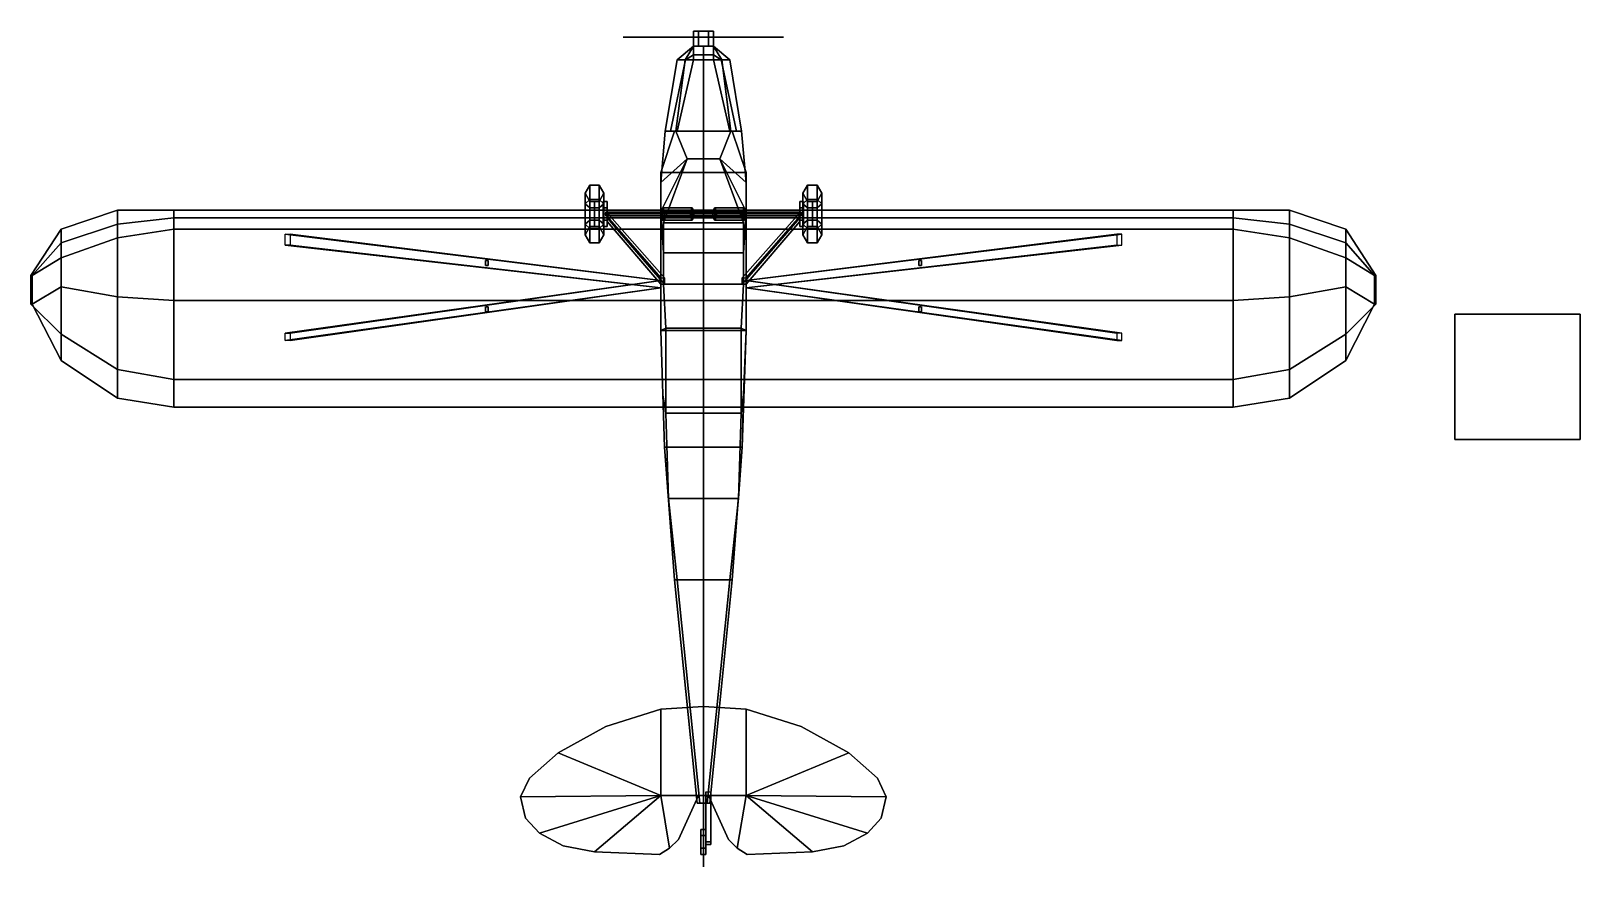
# Model space of a CAD drawing. Header units: millimetres. Extents: x -5.4 to 7, y -3.4 to 3.3.
import ezdxf

# ---------------------------------------------------------------- set-up
doc = ezdxf.new("R2010")
doc.units = ezdxf.units.MM
for name, color, linetype in [('nose1', 2, 'Continuous'), ('nose2', 2, 'Continuous'), ('propeller', 2, 'Continuous'), ('wheels', 2, 'Continuous'), ('wing1', 5, 'Continuous'), ('wing2', 3, 'Continuous')]:
    doc.layers.add(name, color=color, linetype=linetype)

msp = doc.modelspace()

# ---------------------------------------------------------------- linework, layer by layer
for points in [[(-0.21, 3.03, 1.26), (-0.142, 3.03, 0.877), (-0.263, 2.46, 0.802), (-0.305, 2.46, 1.28)], [(-0.147, 3.03, 1.381), (-0.21, 3.03, 1.26), (-0.305, 2.46, 1.28), (-0.221, 2.46, 1.433)], [(-0.142, 3.03, 0.877), (-0.079, 3.03, 0.84), (-0.21, 2.46, 0.75), (-0.263, 2.46, 0.802)], [(0, 3.03, 1.429), (-0.147, 3.03, 1.381), (-0.221, 2.46, 1.433), (0, 2.46, 1.49)], [(0, 2.46, 0.75), (-0.21, 2.46, 0.75), (-0.079, 3.03, 0.84), (0, 3.03, 0.83)], [(0, 3.03, 0.83), (0.079, 3.03, 0.84), (0.21, 2.46, 0.75), (0, 2.46, 0.75)], [(0, 2.46, 1.49), (0.22, 2.46, 1.433), (0.147, 3.03, 1.381), (0, 3.03, 1.429)], [(0.263, 2.46, 0.802), (0.21, 2.46, 0.75), (0.079, 3.03, 0.84), (0.142, 3.03, 0.877)], [(0.304, 2.46, 1.28), (0.263, 2.46, 0.802), (0.142, 3.03, 0.877), (0.21, 3.03, 1.26)], [(0.22, 2.46, 1.433), (0.304, 2.46, 1.28), (0.21, 3.03, 1.26), (0.147, 3.03, 1.381)], [(-0.23, 2.46, 0.77), (-0.34, 2.13, 0.7), (-0.34, 2.05, 1.35), (-0.305, 2.46, 1.28)], [(-0.305, 2.46, 1.28), (-0.34, 2.05, 1.35), (-0.13, 2.24, 1.51), (-0.221, 2.46, 1.433)], [(0.23, 2.46, 0.77), (0.34, 2.13, 0.7), (-0.34, 2.13, 0.7), (-0.23, 2.46, 0.77)], [(-0.305, 2.46, 1.28), (-0.263, 2.46, 0.802), (0.263, 2.46, 0.802), (0.304, 2.46, 1.28)], [(-0.263, 2.46, 0.802), (-0.21, 2.46, 0.75), (0.21, 2.46, 0.75), (0.263, 2.46, 0.802)], [(-0.221, 2.46, 1.433), (-0.13, 2.24, 1.51), (0, 2.24, 1.51), (0, 2.46, 1.49)], [(0, 2.46, 1.49), (0, 2.24, 1.51), (0.13, 2.24, 1.51), (0.22, 2.46, 1.433)], [(0.13, 2.24, 1.51), (0.34, 2.05, 1.35), (0.304, 2.46, 1.28), (0.22, 2.46, 1.433)], [(0.304, 2.46, 1.28), (0.34, 2.05, 1.35), (0.34, 2.13, 0.7), (0.23, 2.46, 0.77)], [(-0.13, 2.24, 1.51), (-0.34, 1.82, 1.35), (-0.32, 1.49, 1.95), (-0.32, 1.73, 1.95)], [(-0.34, 2.05, 1.35), (-0.34, 1.82, 1.35), (-0.13, 2.24, 1.51)], [(0, 1.73, 1.95), (0, 2.24, 1.51), (-0.13, 2.24, 1.51), (-0.32, 1.73, 1.95)], [(-0.13, 2.24, 1.51), (-0.13, 2.24, 1.51), (0, 2.24, 1.51)], [(0.32, 1.73, 1.95), (0.13, 2.24, 1.51), (0, 2.24, 1.51), (0, 1.73, 1.95)], [(0, 2.24, 1.51), (0, 2.24, 1.51), (0.13, 2.24, 1.51)], [(0.32, 1.49, 1.95), (0.34, 1.82, 1.35), (0.13, 2.24, 1.51), (0.32, 1.73, 1.95)], [(0.13, 2.24, 1.51), (0.34, 1.82, 1.35), (0.34, 2.05, 1.35), (0.13, 2.24, 1.51)], [(-0.34, 2.13, 0.7), (-0.34, 1.82, 0.69), (-0.34, 1.82, 1.35), (-0.34, 2.05, 1.35)], [(0.34, 2.13, 0.7), (0.34, 1.82, 0.69), (-0.34, 1.82, 0.69), (-0.34, 2.13, 0.7)], [(0.34, 2.05, 1.35), (0.34, 1.82, 1.35), (0.34, 1.82, 0.69), (0.34, 2.13, 0.7)], [(-0.77, 1.85, 0.297), (-0.77, 1.9, 0.21), (-0.8, 1.9, 0.21), (-0.8, 1.85, 0.297)], [(-0.77, 1.9, 0.21), (-0.77, 1.85, 0.123), (-0.8, 1.85, 0.123), (-0.8, 1.9, 0.21)], [(-0.77, 1.7, 0.21), (-0.77, 1.9, 0.21), (-0.77, 1.85, 0.297), (-0.77, 1.75, 0.297)], [(-0.77, 1.75, 0.123), (-0.77, 1.85, 0.123), (-0.77, 1.9, 0.21), (-0.77, 1.7, 0.21)], [(0.8, 1.85, 0.297), (0.8, 1.9, 0.21), (0.77, 1.9, 0.21), (0.77, 1.85, 0.297)], [(0.8, 1.9, 0.21), (0.8, 1.85, 0.123), (0.77, 1.85, 0.123), (0.77, 1.9, 0.21)], [(0.77, 1.75, 0.297), (0.77, 1.85, 0.297), (0.77, 1.9, 0.21), (0.77, 1.7, 0.21)], [(0.77, 1.7, 0.21), (0.77, 1.9, 0.21), (0.77, 1.85, 0.123), (0.77, 1.75, 0.123)], [(-0.77, 1.75, 0.297), (-0.77, 1.85, 0.297), (-0.8, 1.85, 0.297), (-0.8, 1.75, 0.297)], [(-0.77, 1.85, 0.123), (-0.77, 1.75, 0.123), (-0.8, 1.75, 0.123), (-0.8, 1.85, 0.123)], [(-0.77, 1.7, 0.21), (-0.77, 1.75, 0.297), (-0.8, 1.75, 0.297), (-0.8, 1.7, 0.21)], [(-0.77, 1.75, 0.123), (-0.77, 1.7, 0.21), (-0.8, 1.7, 0.21), (-0.8, 1.75, 0.123)], [(0, 1.8, 0.494), (0, 1.815, 0.479), (-0.78, 1.815, 0.21), (-0.785, 1.8, 0.224)], [(0, 1.785, 0.479), (0, 1.8, 0.494), (-0.785, 1.8, 0.224), (-0.78, 1.785, 0.21)], [(0, 1.815, 0.479), (0, 1.8, 0.463), (-0.775, 1.8, 0.196), (-0.78, 1.815, 0.21)], [(0, 1.8, 0.463), (0, 1.785, 0.479), (-0.78, 1.785, 0.21), (-0.775, 1.8, 0.196)], [(-0.34, 1.29, 0.69), (-0.31, 1.29, 0.69), (-0.77, 1.81, 0.2), (-0.77, 1.78, 0.23)], [(-0.77, 1.77, 0.2), (-0.77, 1.81, 0.2), (-0.31, 1.29, 0.69), (-0.31, 1.24, 0.69)], [(-0.34, 1.24, 0.69), (-0.34, 1.29, 0.69), (-0.77, 1.78, 0.23), (-0.77, 1.74, 0.23)], [(-0.77, 1.74, 0.23), (-0.77, 1.77, 0.2), (-0.31, 1.24, 0.69), (-0.34, 1.24, 0.69)], [(-0.104, 1.825, 0.489), (-0.09, 1.85, 0.448), (-0.326, 1.85, 0.366), (-0.34, 1.825, 0.407)], [(-0.34, 1.775, 0.407), (-0.34, 1.825, 0.407), (-0.326, 1.85, 0.366), (-0.326, 1.75, 0.366)], [(-0.104, 1.775, 0.489), (-0.104, 1.825, 0.489), (-0.34, 1.825, 0.407), (-0.34, 1.775, 0.407)], [(-0.34, 1.82, 0.69), (-0.34, 1.24, 0.69), (-0.34, 1.24, 1.34), (-0.34, 1.82, 1.35)], [(-0.34, 1.82, 1.35), (-0.34, 1.24, 1.34), (-0.32, 1.24, 1.95), (-0.32, 1.49, 1.95)], [(0.34, 1.82, 1.35), (0.34, 1.24, 1.34), (-0.34, 1.24, 1.34), (-0.34, 1.82, 1.35)], [(0.34, 1.82, 0.69), (0.34, 1.24, 0.69), (-0.34, 1.24, 0.69), (-0.34, 1.82, 0.69)], [(-0.34, 1.78, 0.69), (-0.34, 1.82, 0.69), (0, 1.82, 0.46), (0, 1.78, 0.46)], [(0, 1.82, 0.49), (0, 1.82, 0.46), (-0.34, 1.82, 0.69), (-0.31, 1.82, 0.69)], [(-0.31, 1.78, 0.69), (-0.34, 1.78, 0.69), (0, 1.78, 0.46), (0, 1.78, 0.49)], [(-0.09, 1.75, 0.448), (-0.104, 1.775, 0.489), (-0.34, 1.775, 0.407), (-0.326, 1.75, 0.366)], [(-0.09, 1.85, 0.448), (-0.076, 1.825, 0.407), (-0.312, 1.825, 0.325), (-0.326, 1.85, 0.366)], [(-0.326, 1.75, 0.366), (-0.326, 1.85, 0.366), (-0.312, 1.825, 0.325), (-0.312, 1.775, 0.325)], [(-0.076, 1.775, 0.407), (-0.09, 1.75, 0.448), (-0.326, 1.75, 0.366), (-0.312, 1.775, 0.325)], [(-0.076, 1.825, 0.407), (-0.076, 1.775, 0.407), (-0.312, 1.775, 0.325), (-0.312, 1.825, 0.325)], [(0, 1.78, 0.49), (0, 1.82, 0.49), (-0.31, 1.82, 0.69), (-0.31, 1.78, 0.69)], [(-0.09, 1.75, 0.448), (-0.09, 1.85, 0.448), (-0.104, 1.825, 0.489), (-0.104, 1.775, 0.489)], [(-0.076, 1.775, 0.407), (-0.076, 1.825, 0.407), (-0.09, 1.85, 0.448), (-0.09, 1.75, 0.448)], [(0.34, 1.82, 0.69), (0.34, 1.78, 0.69), (0, 1.78, 0.46), (0, 1.82, 0.46)], [(0.31, 1.82, 0.69), (0.34, 1.82, 0.69), (0, 1.82, 0.46), (0, 1.82, 0.49)], [(0, 1.82, 0.49), (0, 1.78, 0.49), (0.31, 1.78, 0.69), (0.31, 1.82, 0.69)], [(0, 1.8, 0.463), (0, 1.815, 0.479), (0.78, 1.815, 0.21), (0.775, 1.8, 0.196)], [(0, 1.815, 0.479), (0, 1.8, 0.494), (0.785, 1.8, 0.224), (0.78, 1.815, 0.21)], [(0, 1.785, 0.479), (0, 1.8, 0.463), (0.775, 1.8, 0.196), (0.78, 1.785, 0.21)], [(0, 1.8, 0.494), (0, 1.785, 0.479), (0.78, 1.785, 0.21), (0.785, 1.8, 0.224)], [(0, 1.78, 0.49), (0, 1.78, 0.46), (0.34, 1.78, 0.69), (0.31, 1.78, 0.69)], [(0.076, 1.825, 0.407), (0.09, 1.85, 0.448), (0.326, 1.85, 0.366), (0.312, 1.825, 0.325)], [(0.076, 1.825, 0.407), (0.076, 1.775, 0.407), (0.09, 1.75, 0.448), (0.09, 1.85, 0.448)], [(0.076, 1.775, 0.407), (0.076, 1.825, 0.407), (0.312, 1.825, 0.325), (0.312, 1.775, 0.325)], [(0.09, 1.75, 0.448), (0.076, 1.775, 0.407), (0.312, 1.775, 0.325), (0.326, 1.75, 0.366)], [(0.09, 1.85, 0.448), (0.104, 1.825, 0.489), (0.34, 1.825, 0.407), (0.326, 1.85, 0.366)], [(0.09, 1.85, 0.448), (0.09, 1.75, 0.448), (0.104, 1.775, 0.489), (0.104, 1.825, 0.489)], [(0.104, 1.775, 0.489), (0.09, 1.75, 0.448), (0.326, 1.75, 0.366), (0.34, 1.775, 0.407)], [(0.104, 1.825, 0.489), (0.104, 1.775, 0.489), (0.34, 1.775, 0.407), (0.34, 1.825, 0.407)], [(0.77, 1.78, 0.23), (0.77, 1.81, 0.2), (0.31, 1.29, 0.69), (0.34, 1.29, 0.69)], [(0.77, 1.81, 0.2), (0.77, 1.77, 0.2), (0.31, 1.24, 0.69), (0.31, 1.29, 0.69)], [(0.34, 1.24, 0.69), (0.31, 1.24, 0.69), (0.77, 1.77, 0.2), (0.77, 1.74, 0.23)], [(0.326, 1.85, 0.366), (0.326, 1.75, 0.366), (0.312, 1.775, 0.325), (0.312, 1.825, 0.325)], [(0.32, 1.24, 1.95), (0.34, 1.24, 1.34), (0.34, 1.82, 1.35), (0.32, 1.49, 1.95)], [(0.34, 1.825, 0.407), (0.34, 1.775, 0.407), (0.326, 1.75, 0.366), (0.326, 1.85, 0.366)], [(0.34, 1.82, 1.35), (0.34, 1.24, 1.34), (0.34, 1.24, 0.69), (0.34, 1.82, 0.69)], [(0.34, 1.29, 0.69), (0.34, 1.24, 0.69), (0.77, 1.74, 0.23), (0.77, 1.78, 0.23)], [(0.8, 1.75, 0.297), (0.8, 1.85, 0.297), (0.77, 1.85, 0.297), (0.77, 1.75, 0.297)], [(0.8, 1.85, 0.123), (0.8, 1.75, 0.123), (0.77, 1.75, 0.123), (0.77, 1.85, 0.123)], [(0.8, 1.7, 0.21), (0.8, 1.75, 0.297), (0.77, 1.75, 0.297), (0.77, 1.7, 0.21)], [(0.8, 1.75, 0.123), (0.8, 1.7, 0.21), (0.77, 1.7, 0.21), (0.77, 1.75, 0.123)], [(-0.32, 1.73, 1.95), (-0.32, 1.49, 1.95), (0, 1.49, 1.95), (0, 1.73, 1.95)], [(0, 1.73, 1.95), (0, 1.49, 1.95), (0.32, 1.49, 1.95), (0.32, 1.73, 1.95)], [(-0.32, 1.49, 1.95), (-0.32, 1.24, 1.95), (0, 1.24, 1.95), (0, 1.49, 1.95)], [(0, 1.49, 1.95), (0, 1.24, 1.95), (0.32, 1.24, 1.95), (0.32, 1.49, 1.95)], [(-0.34, 1.24, 0.69), (-0.34, 0.87, 0.76), (-0.34, 0.87, 1.34), (-0.34, 1.24, 1.34)], [(-0.34, 1.24, 1.34), (-0.34, 0.87, 1.34), (-0.3, 0.89, 1.78), (-0.32, 1.24, 1.95)], [(0.34, 1.24, 1.34), (0.34, 0.87, 1.34), (-0.34, 0.87, 1.34), (-0.34, 1.24, 1.34)], [(0.34, 1.24, 0.69), (0.34, 0.87, 0.76), (-0.34, 0.87, 0.76), (-0.34, 1.24, 0.69)], [(-0.32, 1.24, 1.95), (-0.3, 0.89, 1.78), (0, 0.89, 1.94), (0, 1.24, 1.95)], [(0, 1.24, 1.95), (0, 0.89, 1.94), (0.3, 0.89, 1.78), (0.32, 1.24, 1.95)], [(0.3, 0.89, 1.78), (0.34, 0.87, 1.34), (0.34, 1.24, 1.34), (0.32, 1.24, 1.95)], [(0.34, 1.24, 1.34), (0.34, 0.87, 1.34), (0.34, 0.87, 0.76), (0.34, 1.24, 0.69)], [(7, 1, -7), (7, 1, -8), (6, 1, -8), (6, 1, -7)], [(7, 1, -8), (7, 0, -8), (6, 0, -8), (6, 1, -8)], [(6, 1, -8), (6, 0, -8), (6, 0, -7), (6, 1, -7)], [(6, 1, -7), (6, 0, -7), (7, 0, -7), (7, 1, -7)], [(7, 0, -7), (7, 0, -8), (7, 1, -8), (7, 1, -7)], [(-0.3, 0.89, 1.78), (-0.34, 0.87, 1.34), (0.34, 0.87, 1.34), (0.3, 0.89, 1.78)], [(-0.34, 0.87, 1.34), (-0.323, 0.357, 1.373), (-0.3, 0.21, 1.74), (-0.3, 0.89, 1.78)], [(-0.34, 0.87, 0.76), (-0.31, -0.06, 0.9), (-0.31, -0.06, 1.4), (-0.34, 0.87, 1.34)], [(0.34, 0.87, 0.76), (0.31, -0.06, 0.9), (-0.31, -0.06, 0.9), (-0.34, 0.87, 0.76)], [(-0.3, 0.89, 1.78), (-0.3, 0.21, 1.74), (0, 0.21, 1.87), (0, 0.89, 1.94)], [(0, 0.89, 1.94), (0, 0.21, 1.87), (0.3, 0.21, 1.74), (0.3, 0.89, 1.78)], [(0.3, 0.21, 1.74), (0.32, 0.357, 1.377), (0.34, 0.87, 1.34), (0.3, 0.89, 1.78)], [(0.34, 0.87, 1.34), (0.31, -0.06, 1.4), (0.31, -0.06, 0.9), (0.34, 0.87, 0.76)], [(-0.323, 0.357, 1.373), (-0.31, -0.06, 1.4), (-0.28, -0.47, 1.72), (-0.3, 0.21, 1.74)], [(0.28, -0.47, 1.72), (0.31, -0.06, 1.4), (0.32, 0.357, 1.377), (0.3, 0.21, 1.74)], [(-0.3, 0.21, 1.74), (-0.28, -0.47, 1.72), (0, -0.47, 1.82), (0, 0.21, 1.87)], [(0, 0.21, 1.87), (0, -0.47, 1.82), (0.28, -0.47, 1.72), (0.3, 0.21, 1.74)], [(6, 0, -7), (6, 0, -8), (7, 0, -8), (7, 0, -7)], [(-0.31, -0.06, 0.9), (-0.23, -1.12, 1.06), (-0.23, -1.12, 1.49), (-0.31, -0.06, 1.4)], [(-0.31, -0.06, 1.4), (-0.23, -1.12, 1.49), (-0.21, -1.12, 1.72), (-0.28, -0.47, 1.72)], [(0.31, -0.06, 0.9), (0.23, -1.12, 1.06), (-0.23, -1.12, 1.06), (-0.31, -0.06, 0.9)], [(0.21, -1.12, 1.72), (0.23, -1.12, 1.49), (0.31, -0.06, 1.4), (0.28, -0.47, 1.72)], [(0.31, -0.06, 1.4), (0.23, -1.12, 1.49), (0.23, -1.12, 1.06), (0.31, -0.06, 0.9)], [(-0.28, -0.47, 1.72), (-0.21, -1.12, 1.72), (0, -1.12, 1.79), (0, -0.47, 1.82)], [(0, -0.47, 1.82), (0, -1.12, 1.79), (0.21, -1.12, 1.72), (0.28, -0.47, 1.72)], [(-0.23, -1.12, 1.06), (-0.05, -2.9, 1.32), (-0.05, -2.9, 1.62), (-0.23, -1.12, 1.49)], [(-0.23, -1.12, 1.49), (-0.05, -2.9, 1.62), (-0.03, -2.9, 1.72), (-0.21, -1.12, 1.72)], [(0.23, -1.12, 1.06), (0.05, -2.9, 1.32), (-0.05, -2.9, 1.32), (-0.23, -1.12, 1.06)], [(-0.21, -1.12, 1.72), (-0.03, -2.9, 1.72), (0, -2.9, 1.73), (0, -1.12, 1.79)], [(0, -1.12, 1.79), (0, -2.9, 1.73), (0.03, -2.9, 1.72), (0.21, -1.12, 1.72)], [(0.03, -2.9, 1.72), (0.05, -2.9, 1.62), (0.23, -1.12, 1.49), (0.21, -1.12, 1.72)], [(0.23, -1.12, 1.49), (0.05, -2.9, 1.62), (0.05, -2.9, 1.32), (0.23, -1.12, 1.06)], [(0, -2.01, 1.75), (0, -3.41, 1.72), (0, -3.38, 1.82), (0, -2.13, 1.82)], [(0, -2.13, 1.82), (0, -3.38, 1.82), (0, -3.41, 1.72), (0, -2.01, 1.75)], [(-0.34, -2.84, 1.61), (-0.34, -2.15, 1.61), (-0.78, -2.29, 1.61), (-1.16, -2.5, 1.61)], [(-1.16, -2.5, 1.61), (-0.78, -2.29, 1.61), (-0.34, -2.15, 1.61), (-0.34, -2.84, 1.61)], [(-0.34, -2.15, 1.61), (-0.34, -2.84, 1.61), (0, -2.84, 1.61), (0, -2.13, 1.61)], [(0, -2.13, 1.61), (0, -2.84, 1.61), (-0.34, -2.84, 1.61), (-0.34, -2.15, 1.61)], [(0, -2.61, 2.5), (0, -3.18, 2.44), (0, -3.38, 1.82), (0, -2.13, 1.82)], [(0, -2.13, 1.82), (0, -3.38, 1.82), (0, -3.18, 2.44), (0, -2.61, 2.5)], [(0.34, -2.15, 1.61), (0.34, -2.84, 1.61), (0, -2.84, 1.61), (0, -2.13, 1.61)], [(0, -2.13, 1.61), (0, -2.84, 1.61), (0.34, -2.84, 1.61), (0.34, -2.15, 1.61)], [(1.16, -2.5, 1.61), (0.78, -2.29, 1.61), (0.34, -2.15, 1.61), (0.34, -2.84, 1.61)], [(0.34, -2.84, 1.61), (0.34, -2.15, 1.61), (0.78, -2.29, 1.61), (1.16, -2.5, 1.61)], [(-1.46, -2.85, 1.61), (-1.39, -2.7, 1.61), (-1.16, -2.5, 1.61), (-0.34, -2.84, 1.61)], [(-0.34, -2.84, 1.61), (-1.16, -2.5, 1.61), (-1.39, -2.7, 1.61), (-1.46, -2.85, 1.61)], [(0.34, -2.84, 1.61), (1.16, -2.5, 1.61), (1.39, -2.7, 1.61), (1.46, -2.85, 1.61)], [(1.46, -2.85, 1.61), (1.39, -2.7, 1.61), (1.16, -2.5, 1.61), (0.34, -2.84, 1.61)], [(0, -2.61, 2.5), (0, -3.18, 2.44), (0, -3.02, 2.59), (0, -2.81, 2.62)], [(0, -2.81, 2.62), (0, -3.02, 2.59), (0, -3.18, 2.44), (0, -2.61, 2.5)], [(-0.34, -2.84, 1.61), (-1.46, -2.85, 1.61), (-1.42, -3.02, 1.61), (-1.31, -3.14, 1.61)], [(-1.31, -3.14, 1.61), (-1.42, -3.02, 1.61), (-1.46, -2.85, 1.61), (-0.34, -2.84, 1.61)], [(-0.87, -3.29, 1.61), (-1.12, -3.24, 1.61), (-1.31, -3.14, 1.61), (-0.34, -2.84, 1.61)], [(-0.34, -2.84, 1.61), (-1.31, -3.14, 1.61), (-1.12, -3.24, 1.61), (-0.87, -3.29, 1.61)], [(-0.27, -3.26, 1.61), (-0.35, -3.31, 1.61), (-0.87, -3.29, 1.61), (-0.34, -2.84, 1.61)], [(-0.34, -2.84, 1.61), (-0.87, -3.29, 1.61), (-0.35, -3.31, 1.61), (-0.27, -3.26, 1.61)], [(-0.34, -2.84, 1.61), (-0.27, -3.26, 1.61), (-0.2, -3.19, 1.61), (-0.04, -2.84, 1.61)], [(-0.04, -2.84, 1.61), (-0.2, -3.19, 1.61), (-0.27, -3.26, 1.61), (-0.34, -2.84, 1.61)], [(0.02, -2.81, 1.31), (0.02, -3.21, 1.16), (0.02, -3.23, 1.2), (0.02, -2.85, 1.33)], [(0.06, -2.81, 1.31), (0.06, -3.21, 1.16), (0.02, -3.21, 1.16), (0.02, -2.81, 1.31)], [(0.04, -2.84, 1.61), (0.2, -3.19, 1.61), (0.27, -3.26, 1.61), (0.34, -2.84, 1.61)], [(0.34, -2.84, 1.61), (0.27, -3.26, 1.61), (0.2, -3.19, 1.61), (0.04, -2.84, 1.61)], [(0.06, -3.23, 1.2), (0.06, -3.21, 1.16), (0.06, -2.81, 1.31), (0.06, -2.85, 1.33)], [(0.34, -2.84, 1.61), (0.87, -3.29, 1.61), (0.35, -3.31, 1.61), (0.27, -3.26, 1.61)], [(0.27, -3.26, 1.61), (0.35, -3.31, 1.61), (0.87, -3.29, 1.61), (0.34, -2.84, 1.61)], [(0.87, -3.29, 1.61), (1.12, -3.24, 1.61), (1.31, -3.14, 1.61), (0.34, -2.84, 1.61)], [(0.34, -2.84, 1.61), (1.31, -3.14, 1.61), (1.12, -3.24, 1.61), (0.87, -3.29, 1.61)], [(1.31, -3.14, 1.61), (1.42, -3.02, 1.61), (1.46, -2.85, 1.61), (0.34, -2.84, 1.61)], [(0.34, -2.84, 1.61), (1.46, -2.85, 1.61), (1.42, -3.02, 1.61), (1.31, -3.14, 1.61)], [(-0.05, -2.9, 1.32), (0.05, -2.9, 1.32), (0.05, -2.9, 1.62), (-0.05, -2.9, 1.62)], [(-0.03, -2.9, 1.72), (-0.05, -2.9, 1.62), (0, -2.9, 1.62), (0, -2.9, 1.73)], [(0, -2.9, 1.73), (0, -2.9, 1.62), (0.05, -2.9, 1.62), (0.03, -2.9, 1.72)], [(0, -2.9, 1.73), (0, -3.41, 1.72), (0, -3.4, 1.61), (0, -2.9, 1.6)], [(0, -2.9, 1.6), (0, -3.4, 1.61), (0, -3.41, 1.72), (0, -2.9, 1.73)], [(0, -2.9, 1.32), (0, -3.3, 1.47), (0, -3.4, 1.61), (0, -2.9, 1.6)], [(0, -2.9, 1.6), (0, -3.4, 1.61), (0, -3.3, 1.47), (0, -2.9, 1.32)], [(0.02, -2.85, 1.33), (0.02, -3.23, 1.2), (0.06, -3.23, 1.2), (0.06, -2.85, 1.33)], [(0.02, -3.23, 1.2), (0.02, -3.21, 1.16), (0.06, -3.21, 1.16), (0.06, -3.23, 1.2)]]:
    msp.add_3dface(points)
at = {"layer": 'nose1'}
for points in [[(-0.08, 3.14, 1.21), (-0.21, 3.03, 1.26), (-0.147, 3.03, 1.381), (-0.08, 3.14, 1.33)], [(-0.08, 3.07, 0.98), (-0.142, 3.03, 0.877), (-0.21, 3.03, 1.26), (-0.08, 3.14, 1.21)], [(-0.08, 3.14, 1.33), (-0.147, 3.03, 1.381), (0, 3.03, 1.43), (0, 3.14, 1.33)], [(0, 3.14, 1.33), (0, 3.14, 1.21), (-0.08, 3.14, 1.21), (-0.08, 3.14, 1.33)], [(0, 3.14, 1.21), (0, 3.07, 0.98), (-0.08, 3.07, 0.98), (-0.08, 3.14, 1.21)], [(-0.08, 3.07, 0.85), (-0.079, 3.03, 0.84), (-0.142, 3.03, 0.877), (-0.08, 3.07, 0.98)], [(0, 3.07, 0.85), (0, 3.03, 0.83), (-0.079, 3.03, 0.84), (-0.08, 3.07, 0.85)], [(0, 3.07, 0.98), (0, 3.07, 0.85), (-0.08, 3.07, 0.85), (-0.08, 3.07, 0.98)]]:
    msp.add_3dface(points, dxfattribs=at)
at = {"layer": 'nose2'}
for points in [[(0, 3.14, 1.21), (0, 3.07, 0.98), (0.08, 3.07, 0.98), (0.08, 3.14, 1.21)], [(0, 3.14, 1.33), (0, 3.14, 1.21), (0.08, 3.14, 1.21), (0.08, 3.14, 1.33)], [(0.08, 3.14, 1.33), (0.147, 3.03, 1.381), (0, 3.03, 1.43), (0, 3.14, 1.33)], [(0.08, 3.07, 0.98), (0.142, 3.03, 0.877), (0.21, 3.03, 1.26), (0.08, 3.14, 1.21)], [(0.08, 3.14, 1.21), (0.21, 3.03, 1.26), (0.147, 3.03, 1.381), (0.08, 3.14, 1.33)], [(0, 3.07, 0.98), (0, 3.07, 0.85), (0.08, 3.07, 0.85), (0.08, 3.07, 0.98)], [(0, 3.07, 0.85), (0, 3.03, 0.83), (0.079, 3.03, 0.84), (0.08, 3.07, 0.85)], [(0.08, 3.07, 0.85), (0.079, 3.03, 0.84), (0.142, 3.03, 0.877), (0.08, 3.07, 0.98)]]:
    msp.add_3dface(points, dxfattribs=at)
at = {"layer": 'propeller'}
for points in [[(-0.08, 3.14, 1.27), (-0.04, 3.14, 1.339), (-0.04, 3.26, 1.339), (-0.08, 3.26, 1.27)], [(-0.04, 3.14, 1.201), (-0.08, 3.14, 1.27), (-0.08, 3.26, 1.27), (-0.04, 3.26, 1.201)], [(-0.04, 3.26, 1.339), (0.04, 3.26, 1.339), (0.08, 3.26, 1.27), (-0.08, 3.26, 1.27)], [(-0.08, 3.26, 1.27), (0.08, 3.26, 1.27), (0.04, 3.26, 1.201), (-0.04, 3.26, 1.201)], [(-0.04, 3.14, 1.339), (0.04, 3.14, 1.339), (0.04, 3.26, 1.339), (-0.04, 3.26, 1.339)], [(0.04, 3.14, 1.201), (-0.04, 3.14, 1.201), (-0.04, 3.26, 1.201), (0.04, 3.26, 1.201)], [(0.04, 3.14, 1.339), (0.08, 3.14, 1.27), (0.08, 3.26, 1.27), (0.04, 3.26, 1.339)], [(0.08, 3.14, 1.27), (0.04, 3.14, 1.201), (0.04, 3.26, 1.201), (0.08, 3.26, 1.27)], [(-0.61, 3.21, 1.87), (-0.64, 3.21, 1.84), (-0.41, 3.21, 1.56), (-0.31, 3.21, 1.64)], [(-0.31, 3.21, 1.64), (-0.41, 3.21, 1.56), (-0.64, 3.21, 1.84), (-0.61, 3.21, 1.87)], [(-0.15, 3.21, 1.48), (-0.23, 3.21, 1.41), (-0.41, 3.21, 1.56), (-0.31, 3.21, 1.64)], [(-0.31, 3.21, 1.64), (-0.41, 3.21, 1.56), (-0.23, 3.21, 1.41), (-0.15, 3.21, 1.48)], [(0.04, 3.21, 1.34), (-0.08, 3.21, 1.27), (-0.23, 3.21, 1.41), (-0.15, 3.21, 1.48)], [(-0.15, 3.21, 1.48), (-0.23, 3.21, 1.41), (-0.08, 3.21, 1.27), (0.04, 3.21, 1.34)], [(-0.08, 3.14, 1.27), (0.08, 3.14, 1.27), (0.04, 3.14, 1.339), (-0.04, 3.14, 1.339)], [(-0.04, 3.14, 1.201), (0.04, 3.14, 1.201), (0.08, 3.14, 1.27), (-0.08, 3.14, 1.27)], [(0.15, 3.21, 1.06), (0.23, 3.21, 1.13), (0.08, 3.21, 1.27), (-0.04, 3.21, 1.2)], [(-0.04, 3.21, 1.2), (0.08, 3.21, 1.27), (0.23, 3.21, 1.13), (0.15, 3.21, 1.06)], [(0.31, 3.21, 0.9), (0.41, 3.21, 0.98), (0.23, 3.21, 1.13), (0.15, 3.21, 1.06)], [(0.15, 3.21, 1.06), (0.23, 3.21, 1.13), (0.41, 3.21, 0.98), (0.31, 3.21, 0.9)], [(0.31, 3.21, 0.9), (0.41, 3.21, 0.98), (0.64, 3.21, 0.7), (0.61, 3.21, 0.67)], [(0.61, 3.21, 0.67), (0.64, 3.21, 0.7), (0.41, 3.21, 0.98), (0.31, 3.21, 0.9)]]:
    msp.add_3dface(points, dxfattribs=at)
at = {"layer": 'wheels'}
for points in [[(-0.908, 1.915, 0.011), (-0.945, 1.882, 0.067), (-0.945, 1.965, 0.21), (-0.908, 2.03, 0.21)], [(-0.908, 2.03, 0.21), (-0.945, 1.965, 0.21), (-0.945, 1.882, 0.353), (-0.908, 1.915, 0.409)], [(-0.833, 1.915, 0.011), (-0.908, 1.915, 0.011), (-0.908, 2.03, 0.21), (-0.833, 2.03, 0.21)], [(-0.833, 2.03, 0.21), (-0.908, 2.03, 0.21), (-0.908, 1.915, 0.409), (-0.833, 1.915, 0.409)], [(-0.795, 1.882, 0.067), (-0.833, 1.915, 0.011), (-0.833, 2.03, 0.21), (-0.795, 1.965, 0.21)], [(-0.795, 1.965, 0.21), (-0.833, 2.03, 0.21), (-0.833, 1.915, 0.409), (-0.795, 1.882, 0.353)], [(0.832, 2.03, 0.21), (0.795, 1.965, 0.21), (0.795, 1.882, 0.353), (0.832, 1.915, 0.409)], [(0.832, 1.915, 0.011), (0.795, 1.882, 0.067), (0.795, 1.965, 0.21), (0.832, 2.03, 0.21)], [(0.907, 1.915, 0.011), (0.832, 1.915, 0.011), (0.832, 2.03, 0.21), (0.907, 2.03, 0.21)], [(0.907, 2.03, 0.21), (0.832, 2.03, 0.21), (0.832, 1.915, 0.409), (0.907, 1.915, 0.409)], [(0.945, 1.882, 0.067), (0.907, 1.915, 0.011), (0.907, 2.03, 0.21), (0.945, 1.965, 0.21)], [(0.945, 1.965, 0.21), (0.907, 2.03, 0.21), (0.907, 1.915, 0.409), (0.945, 1.882, 0.353)], [(-0.945, 1.882, 0.067), (-0.908, 1.85, 0.123), (-0.908, 1.9, 0.21), (-0.945, 1.965, 0.21)], [(-0.945, 1.965, 0.21), (-0.908, 1.9, 0.21), (-0.908, 1.85, 0.297), (-0.945, 1.882, 0.353)], [(-0.908, 1.685, 0.011), (-0.945, 1.718, 0.067), (-0.945, 1.882, 0.067), (-0.908, 1.915, 0.011)], [(-0.908, 1.915, 0.409), (-0.945, 1.882, 0.353), (-0.945, 1.718, 0.353), (-0.908, 1.685, 0.409)], [(-0.945, 1.882, 0.353), (-0.908, 1.85, 0.297), (-0.908, 1.75, 0.297), (-0.945, 1.718, 0.353)], [(-0.945, 1.718, 0.067), (-0.908, 1.75, 0.123), (-0.908, 1.85, 0.123), (-0.945, 1.882, 0.067)], [(-0.833, 1.685, 0.011), (-0.908, 1.685, 0.011), (-0.908, 1.915, 0.011), (-0.833, 1.915, 0.011)], [(-0.833, 1.915, 0.409), (-0.908, 1.915, 0.409), (-0.908, 1.685, 0.409), (-0.833, 1.685, 0.409)], [(-0.908, 1.85, 0.123), (-0.833, 1.85, 0.123), (-0.833, 1.9, 0.21), (-0.908, 1.9, 0.21)], [(-0.908, 1.9, 0.21), (-0.833, 1.9, 0.21), (-0.833, 1.85, 0.297), (-0.908, 1.85, 0.297)], [(-0.87, 1.9, 0.21), (-0.87, 1.7, 0.21), (-0.87, 1.75, 0.3), (-0.87, 1.85, 0.3)], [(-0.87, 1.85, 0.3), (-0.87, 1.75, 0.3), (-0.87, 1.7, 0.21), (-0.87, 1.9, 0.21)], [(-0.87, 1.9, 0.21), (-0.87, 1.7, 0.21), (-0.87, 1.75, 0.12), (-0.87, 1.85, 0.12)], [(-0.87, 1.85, 0.12), (-0.87, 1.75, 0.12), (-0.87, 1.7, 0.21), (-0.87, 1.9, 0.21)], [(-0.833, 1.85, 0.123), (-0.795, 1.882, 0.067), (-0.795, 1.965, 0.21), (-0.833, 1.9, 0.21)], [(-0.795, 1.718, 0.067), (-0.833, 1.685, 0.011), (-0.833, 1.915, 0.011), (-0.795, 1.882, 0.067)], [(-0.833, 1.85, 0.297), (-0.795, 1.882, 0.353), (-0.795, 1.718, 0.353), (-0.833, 1.75, 0.297)], [(-0.833, 1.75, 0.123), (-0.795, 1.718, 0.067), (-0.795, 1.882, 0.067), (-0.833, 1.85, 0.123)], [(-0.833, 1.9, 0.21), (-0.795, 1.965, 0.21), (-0.795, 1.882, 0.353), (-0.833, 1.85, 0.297)], [(-0.795, 1.882, 0.353), (-0.833, 1.915, 0.409), (-0.833, 1.685, 0.409), (-0.795, 1.718, 0.353)], [(0.795, 1.965, 0.21), (0.832, 1.9, 0.21), (0.832, 1.85, 0.297), (0.795, 1.882, 0.353)], [(0.795, 1.882, 0.067), (0.832, 1.85, 0.123), (0.832, 1.9, 0.21), (0.795, 1.965, 0.21)], [(0.832, 1.685, 0.011), (0.795, 1.718, 0.067), (0.795, 1.882, 0.067), (0.832, 1.915, 0.011)], [(0.832, 1.915, 0.409), (0.795, 1.882, 0.353), (0.795, 1.718, 0.353), (0.832, 1.685, 0.409)], [(0.795, 1.882, 0.353), (0.832, 1.85, 0.297), (0.832, 1.75, 0.297), (0.795, 1.718, 0.353)], [(0.795, 1.718, 0.067), (0.832, 1.75, 0.123), (0.832, 1.85, 0.123), (0.795, 1.882, 0.067)], [(0.907, 1.685, 0.011), (0.832, 1.685, 0.011), (0.832, 1.915, 0.011), (0.907, 1.915, 0.011)], [(0.907, 1.915, 0.409), (0.832, 1.915, 0.409), (0.832, 1.685, 0.409), (0.907, 1.685, 0.409)], [(0.832, 1.9, 0.21), (0.907, 1.9, 0.21), (0.907, 1.85, 0.297), (0.832, 1.85, 0.297)], [(0.832, 1.85, 0.123), (0.907, 1.85, 0.123), (0.907, 1.9, 0.21), (0.832, 1.9, 0.21)], [(0.87, 1.9, 0.21), (0.87, 1.7, 0.21), (0.87, 1.75, 0.3), (0.87, 1.85, 0.3)], [(0.87, 1.85, 0.3), (0.87, 1.75, 0.3), (0.87, 1.7, 0.21), (0.87, 1.9, 0.21)], [(0.87, 1.85, 0.12), (0.87, 1.75, 0.12), (0.87, 1.7, 0.21), (0.87, 1.9, 0.21)], [(0.87, 1.9, 0.21), (0.87, 1.7, 0.21), (0.87, 1.75, 0.12), (0.87, 1.85, 0.12)], [(0.907, 1.85, 0.123), (0.945, 1.882, 0.067), (0.945, 1.965, 0.21), (0.907, 1.9, 0.21)], [(0.945, 1.718, 0.067), (0.907, 1.685, 0.011), (0.907, 1.915, 0.011), (0.945, 1.882, 0.067)], [(0.907, 1.85, 0.297), (0.945, 1.882, 0.353), (0.945, 1.718, 0.353), (0.907, 1.75, 0.297)], [(0.907, 1.75, 0.123), (0.945, 1.718, 0.067), (0.945, 1.882, 0.067), (0.907, 1.85, 0.123)], [(0.907, 1.9, 0.21), (0.945, 1.965, 0.21), (0.945, 1.882, 0.353), (0.907, 1.85, 0.297)], [(0.945, 1.882, 0.353), (0.907, 1.915, 0.409), (0.907, 1.685, 0.409), (0.945, 1.718, 0.353)], [(-0.945, 1.635, 0.21), (-0.908, 1.7, 0.21), (-0.908, 1.75, 0.123), (-0.945, 1.718, 0.067)], [(-0.945, 1.718, 0.353), (-0.908, 1.75, 0.297), (-0.908, 1.7, 0.21), (-0.945, 1.635, 0.21)], [(-0.908, 1.75, 0.123), (-0.833, 1.75, 0.123), (-0.833, 1.85, 0.123), (-0.908, 1.85, 0.123)], [(-0.908, 1.85, 0.297), (-0.833, 1.85, 0.297), (-0.833, 1.75, 0.297), (-0.908, 1.75, 0.297)], [(-0.908, 1.7, 0.21), (-0.833, 1.7, 0.21), (-0.833, 1.75, 0.123), (-0.908, 1.75, 0.123)], [(-0.908, 1.75, 0.297), (-0.833, 1.75, 0.297), (-0.833, 1.7, 0.21), (-0.908, 1.7, 0.21)], [(-0.833, 1.7, 0.21), (-0.795, 1.635, 0.21), (-0.795, 1.718, 0.067), (-0.833, 1.75, 0.123)], [(-0.833, 1.75, 0.297), (-0.795, 1.718, 0.353), (-0.795, 1.635, 0.21), (-0.833, 1.7, 0.21)], [(0.795, 1.718, 0.353), (0.832, 1.75, 0.297), (0.832, 1.7, 0.21), (0.795, 1.635, 0.21)], [(0.795, 1.635, 0.21), (0.832, 1.7, 0.21), (0.832, 1.75, 0.123), (0.795, 1.718, 0.067)], [(0.832, 1.75, 0.123), (0.907, 1.75, 0.123), (0.907, 1.85, 0.123), (0.832, 1.85, 0.123)], [(0.832, 1.7, 0.21), (0.907, 1.7, 0.21), (0.907, 1.75, 0.123), (0.832, 1.75, 0.123)], [(0.832, 1.85, 0.297), (0.907, 1.85, 0.297), (0.907, 1.75, 0.297), (0.832, 1.75, 0.297)], [(0.832, 1.75, 0.297), (0.907, 1.75, 0.297), (0.907, 1.7, 0.21), (0.832, 1.7, 0.21)], [(0.907, 1.75, 0.297), (0.945, 1.718, 0.353), (0.945, 1.635, 0.21), (0.907, 1.7, 0.21)], [(0.907, 1.7, 0.21), (0.945, 1.635, 0.21), (0.945, 1.718, 0.067), (0.907, 1.75, 0.123)], [(-0.908, 1.57, 0.21), (-0.945, 1.635, 0.21), (-0.945, 1.718, 0.067), (-0.908, 1.685, 0.011)], [(-0.908, 1.685, 0.409), (-0.945, 1.718, 0.353), (-0.945, 1.635, 0.21), (-0.908, 1.57, 0.21)], [(-0.833, 1.57, 0.21), (-0.908, 1.57, 0.21), (-0.908, 1.685, 0.011), (-0.833, 1.685, 0.011)], [(-0.833, 1.685, 0.409), (-0.908, 1.685, 0.409), (-0.908, 1.57, 0.21), (-0.833, 1.57, 0.21)], [(-0.795, 1.635, 0.21), (-0.833, 1.57, 0.21), (-0.833, 1.685, 0.011), (-0.795, 1.718, 0.067)], [(-0.795, 1.718, 0.353), (-0.833, 1.685, 0.409), (-0.833, 1.57, 0.21), (-0.795, 1.635, 0.21)], [(0.832, 1.685, 0.409), (0.795, 1.718, 0.353), (0.795, 1.635, 0.21), (0.832, 1.57, 0.21)], [(0.832, 1.57, 0.21), (0.795, 1.635, 0.21), (0.795, 1.718, 0.067), (0.832, 1.685, 0.011)], [(0.907, 1.57, 0.21), (0.832, 1.57, 0.21), (0.832, 1.685, 0.011), (0.907, 1.685, 0.011)], [(0.907, 1.685, 0.409), (0.832, 1.685, 0.409), (0.832, 1.57, 0.21), (0.907, 1.57, 0.21)], [(0.945, 1.635, 0.21), (0.907, 1.57, 0.21), (0.907, 1.685, 0.011), (0.945, 1.718, 0.067)], [(0.945, 1.718, 0.353), (0.907, 1.685, 0.409), (0.907, 1.57, 0.21), (0.945, 1.635, 0.21)], [(0.02, -3.16, 1.277), (0.02, -3.11, 1.19), (-0.02, -3.11, 1.19), (-0.02, -3.16, 1.277)], [(0.02, -3.11, 1.19), (0.02, -3.16, 1.103), (-0.02, -3.16, 1.103), (-0.02, -3.11, 1.19)], [(-0.02, -3.26, 1.277), (-0.02, -3.16, 1.277), (-0.02, -3.11, 1.19), (-0.02, -3.31, 1.19)], [(-0.02, -3.31, 1.19), (-0.02, -3.11, 1.19), (-0.02, -3.16, 1.103), (-0.02, -3.26, 1.103)], [(0.02, -3.26, 1.277), (0.02, -3.16, 1.277), (-0.02, -3.16, 1.277), (-0.02, -3.26, 1.277)], [(0.02, -3.16, 1.103), (0.02, -3.26, 1.103), (-0.02, -3.26, 1.103), (-0.02, -3.16, 1.103)], [(0.02, -3.31, 1.19), (0.02, -3.11, 1.19), (0.02, -3.16, 1.277), (0.02, -3.26, 1.277)], [(0.02, -3.26, 1.103), (0.02, -3.16, 1.103), (0.02, -3.11, 1.19), (0.02, -3.31, 1.19)], [(0.02, -3.31, 1.19), (0.02, -3.26, 1.277), (-0.02, -3.26, 1.277), (-0.02, -3.31, 1.19)], [(0.02, -3.26, 1.103), (0.02, -3.31, 1.19), (-0.02, -3.31, 1.19), (-0.02, -3.26, 1.103)]]:
    msp.add_3dface(points, dxfattribs=at)
at = {"layer": 'wing1'}
for points in [[(-5.13, 1.68, 1.97), (-4.68, 1.83, 1.94), (-4.68, 1.72, 1.89), (-5.13, 1.57, 1.94)], [(-5.13, 1.45, 2.06), (-4.68, 1.61, 2.09), (-4.68, 1.83, 1.94), (-5.13, 1.68, 1.97)], [(-4.68, 1.83, 1.94), (-4.23, 1.83, 1.94), (-4.23, 1.77, 1.87), (-4.68, 1.72, 1.89)], [(-4.68, 1.61, 2.09), (-4.23, 1.68, 2.11), (-4.23, 1.83, 1.94), (-4.68, 1.83, 1.94)], [(-4.23, 1.77, 1.87), (-4.23, 0.26, 1.87), (-4.68, 0.33, 1.89), (-4.68, 1.72, 1.89)], [(-4.23, 1.83, 1.94), (0, 1.83, 1.84), (0, 1.77, 1.77), (-4.23, 1.77, 1.87)], [(-4.23, 1.68, 2.11), (0, 1.68, 2.01), (0, 1.83, 1.84), (-4.23, 1.83, 1.94)], [(0, 1.77, 1.77), (0, 0.26, 1.77), (-4.23, 0.26, 1.87), (-4.23, 1.77, 1.87)], [(-5.37, 1.31, 2.01), (-5.13, 1.68, 1.97), (-5.13, 1.57, 1.94), (-5.36, 1.31, 2)], [(-5.36, 1.31, 2.03), (-5.13, 1.45, 2.06), (-5.13, 1.68, 1.97), (-5.37, 1.31, 2.01)], [(-4.68, 1.72, 1.89), (-4.68, 0.33, 1.89), (-5.13, 0.63, 1.94), (-5.13, 1.57, 1.94)], [(-5.13, 1.22, 2.06), (-4.68, 1.14, 2.09), (-4.68, 1.61, 2.09), (-5.13, 1.45, 2.06)], [(-4.68, 1.14, 2.09), (-4.23, 1.11, 2.11), (-4.23, 1.68, 2.11), (-4.68, 1.61, 2.09)], [(-4.23, 1.11, 2.11), (0, 1.11, 2.01), (0, 1.68, 2.01), (-4.23, 1.68, 2.11)], [(-0.34, 1.21, 0.69), (-3.34, 1.55, 1.85), (-3.34, 1.64, 1.85), (-0.34, 1.27, 0.69)], [(-0.34, 1.27, 0.69), (-3.34, 1.64, 1.85), (-3.3, 1.64, 1.85), (-0.34, 1.27, 0.74)], [(-3.3, 1.64, 1.85), (-3.3, 1.55, 1.85), (-0.34, 1.21, 0.74), (-0.34, 1.27, 0.74)], [(-5.13, 1.57, 1.94), (-5.13, 0.63, 1.94), (-5.36, 1.08, 2), (-5.36, 1.31, 2)], [(-0.34, 1.21, 0.74), (-3.3, 1.55, 1.85), (-3.34, 1.55, 1.85), (-0.34, 1.21, 0.69)], [(-5.36, 1.08, 2.03), (-5.13, 1.22, 2.06), (-5.13, 1.45, 2.06), (-5.36, 1.31, 2.03)], [(-1.74, 1.39, 1.26), (-1.74, 1.39, 1.82), (-1.74, 1.43, 1.82), (-1.74, 1.43, 1.26)], [(-1.74, 1.43, 1.26), (-1.74, 1.43, 1.82), (-1.72, 1.43, 1.82), (-1.72, 1.43, 1.25)], [(-1.72, 1.39, 1.25), (-1.72, 1.39, 1.82), (-1.74, 1.39, 1.82), (-1.74, 1.39, 1.26)], [(-1.72, 1.43, 1.82), (-1.72, 1.39, 1.82), (-1.72, 1.39, 1.25), (-1.72, 1.43, 1.25)], [(-5.36, 1.31, 2), (-5.36, 1.08, 2), (-5.37, 1.08, 2.01), (-5.37, 1.31, 2.01)], [(-5.37, 1.31, 2.01), (-5.37, 1.08, 2.01), (-5.36, 1.08, 2.03), (-5.36, 1.31, 2.03)], [(-0.34, 1.27, 0.69), (-3.34, 0.85, 1.85), (-3.3, 0.85, 1.85), (-0.34, 1.27, 0.74)], [(-0.34, 1.21, 0.69), (-3.34, 0.79, 1.85), (-3.34, 0.85, 1.85), (-0.34, 1.27, 0.69)], [(-3.3, 0.85, 1.85), (-3.3, 0.79, 1.85), (-0.34, 1.21, 0.74), (-0.34, 1.27, 0.74)], [(-5.37, 1.08, 2.01), (-5.13, 0.84, 1.97), (-5.13, 1.22, 2.06), (-5.36, 1.08, 2.03)], [(-5.13, 0.84, 1.97), (-4.68, 0.56, 1.94), (-4.68, 1.14, 2.09), (-5.13, 1.22, 2.06)], [(-4.68, 0.56, 1.94), (-4.23, 0.48, 1.94), (-4.23, 1.11, 2.11), (-4.68, 1.14, 2.09)], [(-0.34, 1.21, 0.74), (-3.3, 0.79, 1.85), (-3.34, 0.79, 1.85), (-0.34, 1.21, 0.69)], [(-5.36, 1.08, 2), (-5.13, 0.63, 1.94), (-5.13, 0.84, 1.97), (-5.37, 1.08, 2.01)], [(-4.23, 0.48, 1.94), (0, 0.48, 1.84), (0, 1.11, 2.01), (-4.23, 1.11, 2.11)], [(-1.74, 1.02, 1.26), (-1.74, 1.02, 1.82), (-1.74, 1.06, 1.82), (-1.74, 1.06, 1.26)], [(-1.74, 1.06, 1.26), (-1.74, 1.06, 1.82), (-1.72, 1.06, 1.82), (-1.72, 1.06, 1.25)], [(-1.72, 1.02, 1.25), (-1.72, 1.02, 1.82), (-1.74, 1.02, 1.82), (-1.74, 1.02, 1.26)], [(-1.72, 1.06, 1.82), (-1.72, 1.02, 1.82), (-1.72, 1.02, 1.25), (-1.72, 1.06, 1.25)], [(-5.13, 0.63, 1.94), (-4.68, 0.33, 1.89), (-4.68, 0.56, 1.94), (-5.13, 0.84, 1.97)], [(-4.68, 0.33, 1.89), (-4.23, 0.26, 1.87), (-4.23, 0.48, 1.94), (-4.68, 0.56, 1.94)], [(-4.23, 0.26, 1.87), (0, 0.26, 1.77), (0, 0.48, 1.84), (-4.23, 0.48, 1.94)]]:
    msp.add_3dface(points, dxfattribs=at)
at = {"layer": 'wing2'}
for points in [[(4.23, 1.83, 1.94), (0, 1.83, 1.84), (0, 1.77, 1.77), (4.23, 1.77, 1.87)], [(4.23, 1.68, 2.11), (0, 1.68, 2.01), (0, 1.83, 1.84), (4.23, 1.83, 1.94)], [(0, 1.77, 1.77), (0, 0.26, 1.77), (4.23, 0.26, 1.87), (4.23, 1.77, 1.87)], [(4.68, 1.61, 2.09), (4.23, 1.68, 2.11), (4.23, 1.83, 1.94), (4.68, 1.83, 1.94)], [(4.68, 1.83, 1.94), (4.23, 1.83, 1.94), (4.23, 1.77, 1.87), (4.68, 1.72, 1.89)], [(4.23, 1.77, 1.87), (4.23, 0.26, 1.87), (4.68, 0.33, 1.89), (4.68, 1.72, 1.89)], [(5.13, 1.45, 2.06), (4.68, 1.61, 2.09), (4.68, 1.83, 1.94), (5.13, 1.68, 1.97)], [(5.13, 1.68, 1.97), (4.68, 1.83, 1.94), (4.68, 1.72, 1.89), (5.13, 1.57, 1.94)], [(4.23, 1.11, 2.11), (0, 1.11, 2.01), (0, 1.68, 2.01), (4.23, 1.68, 2.11)], [(0.34, 1.21, 0.69), (3.34, 1.55, 1.85), (3.34, 1.64, 1.85), (0.34, 1.27, 0.69)], [(0.34, 1.27, 0.69), (3.34, 1.64, 1.85), (3.3, 1.64, 1.85), (0.34, 1.27, 0.74)], [(3.3, 1.64, 1.85), (3.3, 1.55, 1.85), (0.34, 1.21, 0.74), (0.34, 1.27, 0.74)], [(4.68, 1.14, 2.09), (4.23, 1.11, 2.11), (4.23, 1.68, 2.11), (4.68, 1.61, 2.09)], [(4.68, 1.72, 1.89), (4.68, 0.33, 1.89), (5.13, 0.63, 1.94), (5.13, 1.57, 1.94)], [(5.13, 1.22, 2.06), (4.68, 1.14, 2.09), (4.68, 1.61, 2.09), (5.13, 1.45, 2.06)], [(5.37, 1.31, 2.01), (5.13, 1.68, 1.97), (5.13, 1.57, 1.94), (5.36, 1.31, 2)], [(5.36, 1.31, 2.03), (5.13, 1.45, 2.06), (5.13, 1.68, 1.97), (5.37, 1.31, 2.01)], [(0.34, 1.21, 0.74), (3.3, 1.55, 1.85), (3.34, 1.55, 1.85), (0.34, 1.21, 0.69)], [(5.13, 1.57, 1.94), (5.13, 0.63, 1.94), (5.36, 1.08, 2), (5.36, 1.31, 2)], [(1.74, 1.43, 1.26), (1.74, 1.43, 1.82), (1.72, 1.43, 1.82), (1.72, 1.43, 1.25)], [(1.72, 1.43, 1.82), (1.72, 1.39, 1.82), (1.72, 1.39, 1.25), (1.72, 1.43, 1.25)], [(1.72, 1.39, 1.25), (1.72, 1.39, 1.82), (1.74, 1.39, 1.82), (1.74, 1.39, 1.26)], [(1.74, 1.39, 1.26), (1.74, 1.39, 1.82), (1.74, 1.43, 1.82), (1.74, 1.43, 1.26)], [(5.36, 1.08, 2.03), (5.13, 1.22, 2.06), (5.13, 1.45, 2.06), (5.36, 1.31, 2.03)], [(0.34, 1.21, 0.69), (3.34, 0.79, 1.85), (3.34, 0.85, 1.85), (0.34, 1.27, 0.69)], [(0.34, 1.27, 0.69), (3.34, 0.85, 1.85), (3.3, 0.85, 1.85), (0.34, 1.27, 0.74)], [(3.3, 0.85, 1.85), (3.3, 0.79, 1.85), (0.34, 1.21, 0.74), (0.34, 1.27, 0.74)], [(5.36, 1.31, 2), (5.36, 1.08, 2), (5.37, 1.08, 2.01), (5.37, 1.31, 2.01)], [(5.37, 1.31, 2.01), (5.37, 1.08, 2.01), (5.36, 1.08, 2.03), (5.36, 1.31, 2.03)], [(0.34, 1.21, 0.74), (3.3, 0.79, 1.85), (3.34, 0.79, 1.85), (0.34, 1.21, 0.69)], [(4.68, 0.56, 1.94), (4.23, 0.48, 1.94), (4.23, 1.11, 2.11), (4.68, 1.14, 2.09)], [(5.13, 0.84, 1.97), (4.68, 0.56, 1.94), (4.68, 1.14, 2.09), (5.13, 1.22, 2.06)], [(5.37, 1.08, 2.01), (5.13, 0.84, 1.97), (5.13, 1.22, 2.06), (5.36, 1.08, 2.03)], [(4.23, 0.48, 1.94), (0, 0.48, 1.84), (0, 1.11, 2.01), (4.23, 1.11, 2.11)], [(1.74, 1.06, 1.26), (1.74, 1.06, 1.82), (1.72, 1.06, 1.82), (1.72, 1.06, 1.25)], [(1.72, 1.06, 1.82), (1.72, 1.02, 1.82), (1.72, 1.02, 1.25), (1.72, 1.06, 1.25)], [(1.72, 1.02, 1.25), (1.72, 1.02, 1.82), (1.74, 1.02, 1.82), (1.74, 1.02, 1.26)], [(1.74, 1.02, 1.26), (1.74, 1.02, 1.82), (1.74, 1.06, 1.82), (1.74, 1.06, 1.26)], [(5.36, 1.08, 2), (5.13, 0.63, 1.94), (5.13, 0.84, 1.97), (5.37, 1.08, 2.01)], [(5.13, 0.63, 1.94), (4.68, 0.33, 1.89), (4.68, 0.56, 1.94), (5.13, 0.84, 1.97)], [(4.68, 0.33, 1.89), (4.23, 0.26, 1.87), (4.23, 0.48, 1.94), (4.68, 0.56, 1.94)], [(4.23, 0.26, 1.87), (0, 0.26, 1.77), (0, 0.48, 1.84), (4.23, 0.48, 1.94)]]:
    msp.add_3dface(points, dxfattribs=at)

doc.saveas('drawing.dxf')
